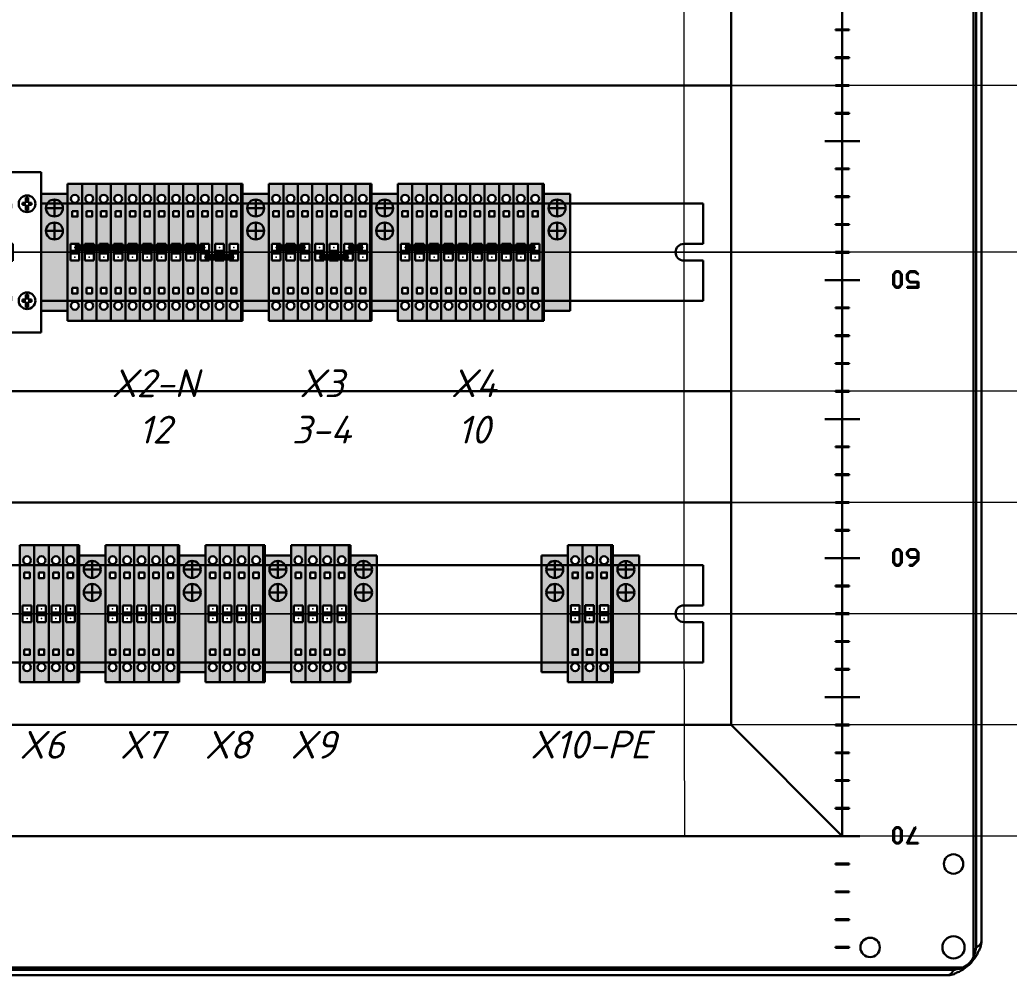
# Model space of a CAD drawing. Header units: millimetres. Extents: x 0 to 53000, y -591 to 24400.
# Drawn here: x 11597.6 to 11953.5, y 2421.8 to 2765.5 of the extents above; entities that cross this region are included whole.
import ezdxf
from ezdxf.enums import TextEntityAlignment as Align

# ---------------------------------------------------------------- set-up
doc = ezdxf.new("R2010")
doc.units = ezdxf.units.MM
for name, color, linetype, lineweight in [('КК перф 40х60', 6, 'Continuous', 30), ('Основная', 7, 'Continuous', 30), ('Перемычка', 6, 'Continuous', 140)]:
    doc.layers.add(name, color=color, linetype=linetype, lineweight=lineweight)
doc.layers.add('Привязки', color=2, linetype='Continuous', lineweight=0, plot=False, transparency=0.8)
doc.layers.add('размеры', color=3, linetype='Continuous')
doc.styles.add('текст', font='isocpeui.ttf')

# ---------------------------------------------------------------- blocks, each defined once
blk = doc.blocks.new('КПИ 2-2.5')
at = {"layer": 'Основная'}
for p, q in [((0, -24.65), (0, 24.65)), ((0, 24.65), (5.2, 24.65)), ((5.2, 24.65), (5.2, -24.65)), ((2.6, 3), (1.025, 3)), ((1.025, 3), (1.025, 0)), ((1.025, 0.5), (4.175, 0.5)), ((1.025, 0.5), (4.175, 0.5)), ((1.025, 0), (1.025, -3)), ((4.175, 3), (2.6, 3)), ((4.175, 3), (4.175, 0)), ((4.175, 0), (4.175, -3)), ((4.175, -0.5), (1.025, -0.5)), ((1.025, -0.5), (4.175, -0.5)), ((2.6, -3), (1.025, -3)), ((4.175, -3), (2.6, -3)), ((5.2, -24.65), (0, -24.65))]:
    blk.add_line(p, q, dxfattribs=at)
for points in [[(1.6, 14.825), (3.6, 14.825), (3.6, 12.825), (1.6, 12.825)], [(1.6, -12.825), (3.6, -12.825), (3.6, -14.825), (1.6, -14.825)]]:
    blk.add_lwpolyline(points, close=True, dxfattribs=at)
for centre in [(2.6, 19.2375), (2.6, -19.2375)]:
    blk.add_circle(centre, 1.4187, dxfattribs=at)
blk = doc.blocks.new('КПИ 2-2.5 ЖЗ')
at = {"layer": 'Основная', "true_color": 0x939598}
h = blk.add_hatch(color=252, dxfattribs=at)
h.set_gradient(color1=(19, 103, 52), color2=(200, 201, 45), rotation=45, name='CYLINDER')
h.paths.add_polyline_path([(5.2, 24.65), (0, 24.65), (0, 0), (1.03, 0), (1.03, 3), (2.6, 3), (4.17, 3), (4.17, -3), (5.2, -3)])
h.paths.add_polyline_path([(1.6, 12.82), (1.6, 14.82), (3.6, 14.82), (3.6, 12.82)], flags=16)
edge = h.paths.add_edge_path(flags=16)
edge.add_arc((2.6, 19.24), 1.42, 0, 360)
at = {"layer": 'Основная'}
h = blk.add_hatch(color=256, dxfattribs=at)
h.set_gradient(color1=(200, 201, 45), color2=(19, 103, 52), rotation=45, name='CYLINDER')
h.paths.add_polyline_path([(5.2, 0), (4.17, 0), (4.17, -3), (2.6, -3), (1.03, -3), (1.03, 3), (0, 3), (0, -24.65), (5.2, -24.65)])
h.paths.add_polyline_path([(3.6, -12.82), (3.6, -14.82), (1.6, -14.82), (1.6, -12.82)], flags=16)
edge = h.paths.add_edge_path(flags=16)
edge.add_arc((2.6, -19.24), 1.42, 0, 360)
at = {"layer": 'Привязки'}
for centre in [(2.6, 1.75), (2.6, -1.75)]:
    blk.add_circle(centre, 0.00000908, dxfattribs=at)
for p in [(2.6, 1.75), (2.6, 1.75), (2.6, 1.75), (2.6, 1.75), (2.6, 1.75), (2.6, 1.75), (2.6, -1.75), (2.6, -1.75), (2.6, -1.75), (2.6, -1.75), (2.6, -1.75), (2.6, -1.75)]:
    blk.add_point(p, dxfattribs=at)
at = {"layer": 'Основная'}
blk.add_blockref('КПИ 2-2.5', (0, 0), dxfattribs=at)
blk = doc.blocks.new('Заглушка КПИ зеленая 1.5-2.5')
at = {"layer": 'Основная'}
h = blk.add_hatch(color=3, dxfattribs=at)
h.dxf.hatch_style = 1
h.paths.add_polyline_path([(2212.92, 559.35), (2213.42, 559.35), (2213.42, 608.65), (2212.92, 608.65)])
for p, q in [((2212.92, 608.65), (2212.92, 559.35)), ((2213.42, 608.65), (2212.92, 608.65)), ((2213.42, 559.35), (2213.42, 608.65)), ((2212.92, 559.35), (2213.42, 559.35))]:
    blk.add_line(p, q, dxfattribs=at)
blk = doc.blocks.new('КМ')
at = {"layer": 'Основная'}
for p, q in [((0, 28.8), (0, 28.8)), ((0, 28.8), (0, 25.8)), ((0, 28.8), (1.4, 28.8)), ((0, 28.8), (0, -28.8)), ((1.4, 28.8), (1.4, 28.8)), ((43.6, 28.8), (1.4, 28.8)), ((43.6, 28.8), (43.6, 28.8)), ((45, 28.8), (43.6, 28.8)), ((45, 28.8), (45, 28.8)), ((45, 28.8), (45, 25.8)), ((0, 23.41), (0, 25.8)), ((0, 25.8), (0, 25.8)), ((45, 25.8), (45, 25.8)), ((45, 23.41), (45, 25.8)), ((0, -23.41), (0, 23.41)), ((0, 23.41), (0, 23.41)), ((0, 22.01), (0, 22.01)), ((45, 23.41), (45, 23.41)), ((45, -23.41), (45, 23.41)), ((45, 22.01), (45, 22.01)), ((4.89, 18.91), (5.69, 18.91)), ((4.89, 17.03), (4.89, 18.91)), ((4.89, 18.91), (4.89, 18.91)), ((5.69, 18.91), (5.69, 17.03)), ((5.69, 18.91), (5.69, 18.91)), ((13.53, 18.91), (14.33, 18.91)), ((13.53, 17.03), (13.53, 18.91)), ((13.53, 18.91), (13.53, 18.91)), ((14.33, 18.91), (14.33, 17.03)), ((14.33, 18.91), (14.33, 18.91)), ((22.18, 18.91), (22.98, 18.91)), ((22.18, 17.03), (22.18, 18.91)), ((22.18, 18.91), (22.18, 18.91)), ((22.98, 18.91), (22.98, 17.03)), ((22.98, 18.91), (22.98, 18.91)), ((30.82, 18.91), (31.62, 18.91)), ((30.82, 17.03), (30.82, 18.91)), ((30.82, 18.91), (30.82, 18.91)), ((31.62, 18.91), (31.62, 17.03)), ((31.62, 18.91), (31.62, 18.91)), ((38.29, 17.03), (38.29, 17.83)), ((38.29, 17.83), (39.5, 17.83)), ((38.29, 17.83), (38.29, 17.83)), ((39.5, 19.71), (40.3, 19.71)), ((39.5, 17.83), (39.5, 19.71)), ((39.5, 19.71), (39.5, 19.71)), ((39.5, 17.83), (39.5, 17.83)), ((40.3, 19.71), (40.3, 17.83)), ((40.3, 19.71), (40.3, 19.71)), ((40.3, 17.83), (41.5, 17.83)), ((40.3, 17.83), (40.3, 17.83)), ((41.5, 17.83), (41.5, 17.03)), ((41.5, 17.83), (41.5, 17.83)), ((0, 16.49), (0, 16.49)), ((3.68, 16.23), (3.68, 17.03)), ((3.68, 17.03), (4.89, 17.03)), ((3.68, 17.03), (3.68, 17.03)), ((4.89, 16.23), (3.68, 16.23)), ((3.68, 16.23), (3.68, 16.23)), ((4.89, 17.03), (4.89, 17.03)), ((4.89, 14.35), (4.89, 16.23)), ((4.89, 16.23), (4.89, 16.23)), ((5.69, 14.35), (4.89, 14.35)), ((4.89, 14.35), (4.89, 14.35)), ((5.69, 17.03), (6.89, 17.03)), ((5.69, 17.03), (5.69, 17.03)), ((6.89, 16.23), (5.69, 16.23)), ((5.69, 16.23), (5.69, 14.35)), ((5.69, 16.23), (5.69, 16.23)), ((5.69, 14.35), (5.69, 14.35)), ((6.89, 17.03), (6.89, 16.23)), ((6.89, 17.03), (6.89, 17.03)), ((6.89, 16.23), (6.89, 16.23)), ((12.33, 16.23), (12.33, 17.03)), ((12.33, 17.03), (13.53, 17.03)), ((12.33, 17.03), (12.33, 17.03)), ((13.53, 16.23), (12.33, 16.23)), ((12.33, 16.23), (12.33, 16.23)), ((13.53, 17.03), (13.53, 17.03)), ((13.53, 14.35), (13.53, 16.23)), ((13.53, 16.23), (13.53, 16.23)), ((14.33, 14.35), (13.53, 14.35)), ((13.53, 14.35), (13.53, 14.35)), ((14.33, 17.03), (15.54, 17.03)), ((14.33, 17.03), (14.33, 17.03)), ((15.54, 16.23), (14.33, 16.23)), ((14.33, 16.23), (14.33, 14.35)), ((14.33, 16.23), (14.33, 16.23)), ((14.33, 14.35), (14.33, 14.35)), ((15.54, 17.03), (15.54, 16.23)), ((15.54, 17.03), (15.54, 17.03)), ((15.54, 16.23), (15.54, 16.23)), ((20.98, 16.23), (20.98, 17.03)), ((20.98, 17.03), (22.18, 17.03)), ((20.98, 17.03), (20.98, 17.03)), ((22.18, 16.23), (20.98, 16.23)), ((20.98, 16.23), (20.98, 16.23)), ((22.18, 17.03), (22.18, 17.03)), ((22.18, 14.35), (22.18, 16.23)), ((22.18, 16.23), (22.18, 16.23)), ((22.98, 14.35), (22.18, 14.35)), ((22.18, 14.35), (22.18, 14.35)), ((22.98, 17.03), (24.18, 17.03)), ((22.98, 17.03), (22.98, 17.03)), ((24.18, 16.23), (22.98, 16.23)), ((22.98, 16.23), (22.98, 14.35)), ((22.98, 16.23), (22.98, 16.23)), ((22.98, 14.35), (22.98, 14.35)), ((24.18, 17.03), (24.18, 16.23)), ((24.18, 17.03), (24.18, 17.03)), ((24.18, 16.23), (24.18, 16.23)), ((29.62, 16.23), (29.62, 17.03)), ((29.62, 17.03), (30.82, 17.03)), ((29.62, 17.03), (29.62, 17.03)), ((30.82, 16.23), (29.62, 16.23)), ((29.62, 16.23), (29.62, 16.23)), ((30.82, 17.03), (30.82, 17.03)), ((30.82, 14.35), (30.82, 16.23)), ((30.82, 16.23), (30.82, 16.23)), ((31.62, 14.35), (30.82, 14.35)), ((30.82, 14.35), (30.82, 14.35)), ((31.62, 17.03), (32.83, 17.03)), ((31.62, 17.03), (31.62, 17.03)), ((32.83, 16.23), (31.62, 16.23)), ((31.62, 16.23), (31.62, 14.35)), ((31.62, 16.23), (31.62, 16.23)), ((31.62, 14.35), (31.62, 14.35)), ((32.83, 17.03), (32.83, 16.23)), ((32.83, 17.03), (32.83, 17.03)), ((32.83, 16.23), (32.83, 16.23)), ((39.5, 17.03), (38.29, 17.03)), ((38.29, 17.03), (38.29, 17.03)), ((39.5, 15.15), (39.5, 17.03)), ((39.5, 17.03), (39.5, 17.03)), ((40.3, 15.15), (39.5, 15.15)), ((39.5, 15.15), (39.5, 15.15)), ((41.5, 17.03), (40.3, 17.03)), ((40.3, 17.03), (40.3, 15.15)), ((40.3, 17.03), (40.3, 17.03)), ((40.3, 15.15), (40.3, 15.15)), ((41.5, 17.03), (41.5, 17.03)), ((45, 16.49), (45, 16.49)), ((24.75, -3.04), (24.75, 3.04)), ((34.84, 3.04), (24.75, 3.04)), ((26.33, -3.04), (26.33, 3.04)), ((32.19, 2.5), (30.18, 2.51)), ((30.18, 2.51), (30.18, 2.51)), ((30.18, 2.51), (30.18, -2.5)), ((31.68, -1.21), (31.68, 1.19)), ((31.68, 1.19), (32.19, 1.19)), ((31.68, 1.19), (31.68, 1.19)), ((32.19, 2.5), (32.19, 2.5)), ((32.19, 1.19), (32.19, 2.5)), ((32.19, 1.19), (32.19, 1.19)), ((33.23, 3.04), (33.23, -3.04)), ((34.84, 3.04), (34.84, -3.04)), ((24.75, -3.04), (34.84, -3.04)), ((24.75, -3.04), (24.75, -3.04)), ((26.33, -3.04), (26.33, -3.04)), ((32.19, -2.52), (30.18, -2.5)), ((30.18, -2.5), (30.18, -2.5)), ((32.19, -1.21), (31.68, -1.21)), ((31.68, -1.21), (31.68, -1.21)), ((32.19, -2.52), (32.19, -1.21)), ((32.19, -1.21), (32.19, -1.21)), ((32.19, -2.52), (32.19, -2.52)), ((33.23, -3.04), (33.23, -3.04)), ((34.84, -3.04), (34.84, -3.04)), ((0, -16.49), (0, -16.49)), ((0, -17.5), (0, -17.5)), ((3.68, -17.04), (3.68, -16.24)), ((3.68, -16.24), (4.89, -16.24)), ((3.68, -16.24), (3.68, -16.24)), ((4.89, -17.04), (3.68, -17.04)), ((3.68, -17.04), (3.68, -17.04)), ((4.89, -14.36), (5.69, -14.36)), ((4.89, -16.24), (4.89, -14.36)), ((4.89, -14.36), (4.89, -14.36)), ((4.89, -16.24), (4.89, -16.24)), ((4.89, -18.92), (4.89, -17.04)), ((4.89, -17.04), (4.89, -17.04)), ((5.69, -14.36), (5.69, -16.24)), ((5.69, -14.36), (5.69, -14.36)), ((5.69, -16.24), (6.89, -16.24)), ((5.69, -16.24), (5.69, -16.24)), ((6.89, -17.04), (5.69, -17.04)), ((5.69, -17.04), (5.69, -18.92)), ((5.69, -17.04), (5.69, -17.04)), ((6.89, -16.24), (6.89, -17.04)), ((6.89, -16.24), (6.89, -16.24)), ((6.89, -17.04), (6.89, -17.04)), ((12.33, -17.04), (12.33, -16.24)), ((12.33, -16.24), (13.53, -16.24)), ((12.33, -16.24), (12.33, -16.24)), ((13.53, -17.04), (12.33, -17.04)), ((12.33, -17.04), (12.33, -17.04)), ((13.53, -14.36), (14.33, -14.36)), ((13.53, -16.24), (13.53, -14.36)), ((13.53, -14.36), (13.53, -14.36)), ((13.53, -16.24), (13.53, -16.24)), ((13.53, -18.92), (13.53, -17.04)), ((13.53, -17.04), (13.53, -17.04)), ((14.33, -14.36), (14.33, -16.24)), ((14.33, -14.36), (14.33, -14.36)), ((14.33, -16.24), (15.54, -16.24)), ((14.33, -16.24), (14.33, -16.24)), ((15.54, -17.04), (14.33, -17.04)), ((14.33, -17.04), (14.33, -18.92)), ((14.33, -17.04), (14.33, -17.04)), ((15.54, -16.24), (15.54, -17.04)), ((15.54, -16.24), (15.54, -16.24)), ((15.54, -17.04), (15.54, -17.04)), ((20.98, -17.04), (20.98, -16.24)), ((20.98, -16.24), (22.18, -16.24)), ((20.98, -16.24), (20.98, -16.24)), ((22.18, -17.04), (20.98, -17.04)), ((20.98, -17.04), (20.98, -17.04)), ((22.18, -14.36), (22.98, -14.36)), ((22.18, -16.24), (22.18, -14.36)), ((22.18, -14.36), (22.18, -14.36)), ((22.18, -16.24), (22.18, -16.24)), ((22.18, -18.92), (22.18, -17.04)), ((22.18, -17.04), (22.18, -17.04)), ((22.98, -14.36), (22.98, -16.24)), ((22.98, -14.36), (22.98, -14.36)), ((22.98, -16.24), (24.18, -16.24)), ((22.98, -16.24), (22.98, -16.24)), ((24.18, -17.04), (22.98, -17.04)), ((22.98, -17.04), (22.98, -18.92)), ((22.98, -17.04), (22.98, -17.04)), ((24.18, -16.24), (24.18, -17.04)), ((24.18, -16.24), (24.18, -16.24)), ((24.18, -17.04), (24.18, -17.04)), ((29.62, -17.04), (29.62, -16.24)), ((29.62, -16.24), (30.82, -16.24)), ((29.62, -16.24), (29.62, -16.24)), ((30.82, -17.04), (29.62, -17.04)), ((29.62, -17.04), (29.62, -17.04)), ((30.82, -14.36), (31.62, -14.36)), ((30.82, -16.24), (30.82, -14.36)), ((30.82, -14.36), (30.82, -14.36)), ((30.82, -16.24), (30.82, -16.24)), ((30.82, -18.92), (30.82, -17.04)), ((30.82, -17.04), (30.82, -17.04)), ((31.62, -14.36), (31.62, -16.24)), ((31.62, -14.36), (31.62, -14.36)), ((31.62, -16.24), (32.83, -16.24)), ((31.62, -16.24), (31.62, -16.24)), ((32.83, -17.04), (31.62, -17.04)), ((31.62, -17.04), (31.62, -18.92)), ((31.62, -17.04), (31.62, -17.04)), ((32.83, -16.24), (32.83, -17.04)), ((32.83, -16.24), (32.83, -16.24)), ((32.83, -17.04), (32.83, -17.04)), ((38.29, -17.83), (38.29, -17.03)), ((38.29, -17.03), (39.5, -17.03)), ((38.29, -17.03), (38.29, -17.03)), ((38.29, -17.83), (38.29, -17.03)), ((38.29, -17.03), (39.5, -17.03)), ((38.29, -17.03), (38.29, -17.03)), ((39.5, -15.15), (40.3, -15.15)), ((39.5, -17.03), (39.5, -15.15)), ((39.5, -15.15), (39.5, -15.15)), ((39.5, -15.15), (40.3, -15.15)), ((39.5, -17.03), (39.5, -15.15)), ((39.5, -15.15), (39.5, -15.15)), ((39.5, -17.03), (39.5, -17.03)), ((39.5, -17.03), (39.5, -17.03)), ((40.3, -15.15), (40.3, -17.03)), ((40.3, -15.15), (40.3, -15.15)), ((40.3, -15.15), (40.3, -17.03)), ((40.3, -15.15), (40.3, -15.15)), ((40.3, -17.03), (41.5, -17.03)), ((40.3, -17.03), (40.3, -17.03)), ((40.3, -17.03), (41.5, -17.03)), ((40.3, -17.03), (40.3, -17.03)), ((41.5, -17.03), (41.5, -17.83)), ((41.5, -17.03), (41.5, -17.03)), ((41.5, -17.03), (41.5, -17.83)), ((41.5, -17.03), (41.5, -17.03)), ((45, -16.49), (45, -16.49)), ((45, -17.5), (45, -17.5)), ((5.69, -18.92), (4.89, -18.92)), ((4.89, -18.92), (4.89, -18.92)), ((5.69, -18.92), (5.69, -18.92)), ((14.33, -18.92), (13.53, -18.92)), ((13.53, -18.92), (13.53, -18.92)), ((14.33, -18.92), (14.33, -18.92)), ((22.98, -18.92), (22.18, -18.92)), ((22.18, -18.92), (22.18, -18.92)), ((22.98, -18.92), (22.98, -18.92)), ((31.62, -18.92), (30.82, -18.92)), ((30.82, -18.92), (30.82, -18.92)), ((31.62, -18.92), (31.62, -18.92)), ((39.5, -17.83), (38.29, -17.83)), ((38.29, -17.83), (38.29, -17.83)), ((39.5, -17.83), (38.29, -17.83)), ((38.29, -17.83), (38.29, -17.83)), ((39.5, -19.71), (39.5, -17.83)), ((39.5, -17.83), (39.5, -17.83)), ((39.5, -19.71), (39.5, -17.83)), ((39.5, -17.83), (39.5, -17.83)), ((40.3, -19.71), (39.5, -19.71)), ((39.5, -19.71), (39.5, -19.71)), ((40.3, -19.71), (39.5, -19.71)), ((39.5, -19.71), (39.5, -19.71)), ((41.5, -17.83), (40.3, -17.83)), ((40.3, -17.83), (40.3, -19.71)), ((40.3, -17.83), (40.3, -17.83)), ((41.5, -17.83), (40.3, -17.83)), ((40.3, -17.83), (40.3, -19.71)), ((40.3, -17.83), (40.3, -17.83)), ((40.3, -19.71), (40.3, -19.71)), ((40.3, -19.71), (40.3, -19.71)), ((41.5, -17.83), (41.5, -17.83)), ((41.5, -17.83), (41.5, -17.83)), ((0, -22.01), (0, -22.01)), ((0, -25.8), (0, -23.41)), ((0, -23.41), (0, -23.41)), ((45, -22.01), (45, -22.01)), ((45, -23.41), (45, -23.41)), ((45, -25.8), (45, -23.41)), ((0, -25.8), (0, -28.8)), ((0, -25.8), (0, -25.8)), ((45, -25.8), (45, -25.8)), ((45, -25.8), (45, -28.8)), ((0, -28.8), (0, -28.8)), ((0, -28.8), (1.4, -28.8)), ((43.6, -28.8), (1.4, -28.8)), ((1.4, -28.8), (1.4, -28.8)), ((43.6, -28.8), (43.6, -28.8)), ((45, -28.8), (43.6, -28.8)), ((45, -28.8), (45, -28.8))]:
    blk.add_line(p, q, dxfattribs=at)
for centre, start, end in [((5.29, 16.63), 0, 180), ((13.93, 16.63), 0, 180), ((22.58, 16.63), 0, 180), ((31.22, 16.63), 0, 180), ((39.9, 17.43), 90, 180), ((39.9, 17.43), 0, 90), ((5.29, 16.63), 180, 270), ((5.29, 16.63), 270, 0), ((13.93, 16.63), 180, 270), ((13.93, 16.63), 270, 0), ((22.58, 16.63), 180, 270), ((22.58, 16.63), 270, 0), ((31.22, 16.63), 180, 270), ((31.22, 16.63), 270, 0), ((39.9, 17.43), 180, 0), ((5.29, -16.64), 0, 180), ((13.93, -16.64), 90, 180), ((13.93, -16.64), 0, 90), ((22.58, -16.64), 90, 180), ((22.58, -16.64), 0, 90), ((31.22, -16.64), 0, 180), ((5.29, -16.64), 180, 270), ((5.29, -16.64), 270, 0), ((13.93, -16.64), 180, 0), ((22.58, -16.64), 180, 0), ((31.22, -16.64), 180, 270), ((31.22, -16.64), 270, 0), ((39.9, -17.43), 90, 180), ((39.9, -17.43), 0, 180), ((39.9, -17.43), 180, 270), ((39.9, -17.43), 0, 90), ((39.9, -17.43), 270, 0)]:
    blk.add_arc(centre, 3, start, end, dxfattribs=at)
at = {"layer": 'Основная', "style": 'текст'}
blk.add_attdef('№', text='', height=20, dxfattribs=at).set_placement((20.14, -46.8), align=Align.MIDDLE_CENTER)
blk = doc.blocks.new('Стопор на DIN')
at = {"layer": 'Основная', "true_color": 0x939598}
h = blk.add_hatch(color=252, dxfattribs=at)
h.dxf.hatch_style = 1
h.paths.add_polyline_path([(0, 21), (-9.5, 21), (-9.5, -21), (0, -21)])
at = {"layer": 'Основная'}
for p, q in [((-9.5, -21), (-9.5, 21)), ((-9.5, 21), (0, 21)), ((-4.75, 18.97), (-4.75, 12.87)), ((0, 21), (0, -21)), ((-4.75, 15.92), (-7.8, 15.92)), ((-7.8, 15.92), (-1.7, 15.92)), ((-4.75, 10.71), (-4.75, 4.6)), ((-7.8, 7.66), (-1.7, 7.66)), ((-9.5, -21), (0, -21))]:
    blk.add_line(p, q, dxfattribs=at)
for centre in [(-4.75, 15.92), (-4.75, 7.66)]:
    blk.add_circle(centre, 3.05, dxfattribs=at)
blk = doc.blocks.new('КПИ 2-2.5 серая')
at = {"layer": 'Основная', "true_color": 0x939598}
h = blk.add_hatch(color=252, dxfattribs=at)
h.dxf.hatch_style = 1
h.paths.add_polyline_path([(5.2, 24.65), (0, 24.65), (0, -24.65), (5.2, -24.65)])
h.paths.add_polyline_path([(4.17, 3), (4.17, 0), (4.17, -3), (2.6, -3), (1.03, -3), (1.03, 0), (1.03, 3), (2.6, 3)], flags=16)
h.paths.add_polyline_path([(1.6, 12.82), (1.6, 14.82), (3.6, 14.82), (3.6, 12.82)], flags=16)
h.paths.add_polyline_path([(1.18, 19.24, -1), (4.02, 19.24, -1)], flags=16)
h.paths.add_polyline_path([(3.6, -12.82), (3.6, -14.82), (1.6, -14.82), (1.6, -12.82)], flags=16)
h.paths.add_polyline_path([(4.02, -19.24, -1), (1.18, -19.24, -1)], flags=16)
at = {"layer": 'Привязки'}
blk.add_line((0, 0), (5.2, 0), dxfattribs=at)
for centre in [(2.6, 1.75), (2.6, -1.75)]:
    blk.add_circle(centre, 0.00000908, dxfattribs=at)
for p in [(2.6, 1.75), (2.6, 1.75), (2.6, 1.75), (2.6, 1.75), (2.6, 1.75), (2.6, 1.75), (2.6, -1.75), (2.6, -1.75), (2.6, -1.75), (2.6, -1.75), (2.6, -1.75), (2.6, -1.75)]:
    blk.add_point(p, dxfattribs=at)
at = {"layer": 'Основная'}
blk.add_blockref('КПИ 2-2.5', (0, 0), dxfattribs=at)
blk = doc.blocks.new('Заглушка КПИ серая 1.5-2.5')
at = {"layer": 'Основная', "true_color": 0x939598}
h = blk.add_hatch(color=252, dxfattribs=at)
h.dxf.hatch_style = 1
h.paths.add_polyline_path([(0, -24.65), (0.5, -24.65), (0.5, 24.65), (0, 24.65)])
at = {"layer": 'Основная'}
for p, q in [((0, 24.65), (0, -24.65)), ((0.5, 24.65), (0, 24.65)), ((0.5, -24.65), (0.5, 24.65)), ((0, -24.65), (0.5, -24.65))]:
    blk.add_line(p, q, dxfattribs=at)
blk = doc.blocks.new('КПИ 2-2.5 синяя')
at = {"layer": 'Основная', "true_color": 0x22346e}
h = blk.add_hatch(color=159, dxfattribs=at)
h.dxf.hatch_style = 1
h.paths.add_polyline_path([(5.2, 24.65), (0, 24.65), (0, -24.65), (5.2, -24.65)])
h.paths.add_polyline_path([(4.17, 3), (4.17, 0), (4.17, -3), (2.6, -3), (1.03, -3), (1.03, 0), (1.03, 3), (2.6, 3)], flags=16)
h.paths.add_polyline_path([(1.6, 12.82), (1.6, 14.82), (3.6, 14.82), (3.6, 12.82)], flags=16)
h.paths.add_polyline_path([(1.18, 19.24, -1), (4.02, 19.24, -1)], flags=16)
h.paths.add_polyline_path([(3.6, -12.82), (3.6, -14.82), (1.6, -14.82), (1.6, -12.82)], flags=16)
h.paths.add_polyline_path([(4.02, -19.24, -1), (1.18, -19.24, -1)], flags=16)
at = {"layer": 'Привязки'}
for centre in [(2.6, 1.75), (2.6, -1.75)]:
    blk.add_circle(centre, 0.00000908, dxfattribs=at)
for p in [(2.6, 1.75), (2.6, 1.75), (2.6, 1.75), (2.6, 1.75), (2.6, 1.75), (2.6, 1.75), (2.6, -1.75), (2.6, -1.75), (2.6, -1.75), (2.6, -1.75), (2.6, -1.75), (2.6, -1.75)]:
    blk.add_point(p, dxfattribs=at)
at = {"layer": 'Основная'}
blk.add_blockref('КПИ 2-2.5', (0, 0), dxfattribs=at)
blk = doc.blocks.new('Заглушка КПИ синяя 1.5-2.5')
at = {"layer": 'Основная'}
h = blk.add_hatch(color=5, dxfattribs=at)
h.dxf.hatch_style = 1
h.paths.add_polyline_path([(0, -24.65), (0.5, -24.65), (0.5, 24.65), (0, 24.65)])
for p, q in [((0, 24.65), (0, -24.65)), ((0.5, 24.65), (0, 24.65)), ((0.5, -24.65), (0.5, 24.65)), ((0, -24.65), (0.5, -24.65))]:
    blk.add_line(p, q, dxfattribs=at)

msp = doc.modelspace()

# ---------------------------------------------------------------- linework, layer by layer
at = {"layer": 'КК перф 40х60'}
for p, q in [((11893.4789, 3121.84891), (11893.4789, 2471.8489)), ((11853.4789, 2511.84891), (11853.4789, 3081.84891)), ((11483.44591, 2741.8489), (11853.44592, 2741.84893)), ((11483.4789, 2631.84891), (11853.4789, 2631.84891)), ((11483.4789, 2591.84891), (11853.4789, 2591.84891)), ((11483.4789, 2511.8489), (11853.4789, 2511.84891)), ((11853.4789, 2511.84891), (11893.4789, 2471.8489)), ((11893.4789, 2471.8489), (11443.4789, 2471.8489))]:
    msp.add_line(p, q, dxfattribs=at)
at = {"layer": 'Основная', "linetype": 'Continuous'}
for p, q in [((11940.67889, 3166.17028), (11940.67889, 2427.52753)), ((11940.67889, 3166.17028), (11940.67889, 2427.52753)), ((11941.57889, 2431.71183), (11941.57889, 3161.98598)), ((11941.57889, 2431.71183), (11941.57889, 3161.98598)), ((11943.4789, 2433.63525), (11943.4789, 3160.06256)), ((11943.4789, 2433.63525), (11943.4789, 3160.06256)), ((11943.4789, 2433.94892), (11943.4789, 3159.74889)), ((11943.4789, 2433.94892), (11943.4789, 3159.74889)), ((11890.97889, 2761.9989), (11890.97889, 2761.69891)), ((11895.9789, 2761.9989), (11890.97889, 2761.9989)), ((11895.9789, 2761.69891), (11895.9789, 2761.9989)), ((11890.97889, 2761.69891), (11895.9789, 2761.69891)), ((11895.9789, 2751.99891), (11890.97889, 2751.99891)), ((11890.97889, 2751.99891), (11890.97889, 2751.6989)), ((11890.97889, 2751.6989), (11895.9789, 2751.6989)), ((11895.9789, 2751.6989), (11895.9789, 2751.99891)), ((11890.97889, 2741.9989), (11890.97889, 2741.69891)), ((11895.9789, 2741.9989), (11890.97889, 2741.9989)), ((11890.97889, 2741.69891), (11895.9789, 2741.69891)), ((11895.9789, 2741.69891), (11895.9789, 2741.9989)), ((11890.97889, 2731.9989), (11890.97889, 2731.6989)), ((11895.9789, 2731.9989), (11890.97889, 2731.9989)), ((11890.97889, 2731.6989), (11895.9789, 2731.6989)), ((11895.9789, 2731.6989), (11895.9789, 2731.9989)), ((11890.97889, 2711.99891), (11890.97889, 2711.6989)), ((11895.9789, 2711.99891), (11890.97889, 2711.99891)), ((11895.9789, 2711.6989), (11895.9789, 2711.99891)), ((11890.97889, 2711.6989), (11895.9789, 2711.6989)), ((11890.97889, 2701.9989), (11890.97889, 2701.6989)), ((11895.9789, 2701.9989), (11890.97889, 2701.9989)), ((11890.97889, 2701.6989), (11895.9789, 2701.6989)), ((11895.9789, 2701.6989), (11895.9789, 2701.9989)), ((11890.97889, 2691.9989), (11890.97889, 2691.69891)), ((11895.9789, 2691.9989), (11890.97889, 2691.9989)), ((11890.97889, 2691.69891), (11895.9789, 2691.69891)), ((11895.9789, 2691.69891), (11895.9789, 2691.9989)), ((11890.97889, 2681.99891), (11890.97889, 2681.69891)), ((11895.9789, 2681.99891), (11890.97889, 2681.99891)), ((11890.97889, 2681.69891), (11895.9789, 2681.69891)), ((11895.9789, 2681.69891), (11895.9789, 2681.99891)), ((11912.77333, 2675.01694), (11911.71341, 2673.97456)), ((11911.71341, 2673.97456), (11911.71341, 2670.15133)), ((11912.06672, 2673.93361), (11912.93361, 2674.80168)), ((11912.06672, 2670.23557), (11912.06672, 2673.93361)), ((11913.88707, 2675.01694), (11912.77333, 2675.01694)), ((11912.93361, 2674.80168), (11913.72564, 2674.80168)), ((11913.72564, 2674.80168), (11914.57029, 2673.95702)), ((11914.92244, 2673.99796), (11913.88707, 2675.01694)), ((11914.57029, 2673.95702), (11914.57029, 2670.21218)), ((11914.92244, 2670.12678), (11914.92244, 2673.99796)), ((11917.73604, 2675.01694), (11916.67611, 2673.97222)), ((11916.67611, 2673.97222), (11916.67611, 2672.022)), ((11917.02825, 2673.88916), (11917.89866, 2674.74436)), ((11917.02825, 2672.11443), (11917.02825, 2673.88916)), ((11919.80209, 2675.01694), (11917.73604, 2675.01694)), ((11917.89866, 2674.74436), (11919.64062, 2674.74436)), ((11919.64062, 2674.74436), (11920.62684, 2673.82247)), ((11920.82222, 2673.98977), (11919.80209, 2675.01694)), ((11920.62684, 2673.82247), (11920.82222, 2673.98977)), ((11911.71341, 2670.15133), (11912.77451, 2669.10194)), ((11912.93479, 2669.36282), (11912.06672, 2670.23557)), ((11913.72446, 2669.36282), (11912.93479, 2669.36282)), ((11914.57029, 2670.21218), (11913.72446, 2669.36282)), ((11913.88474, 2669.10194), (11914.92244, 2670.12678)), ((11916.67611, 2672.022), (11917.73487, 2670.97377)), ((11916.74163, 2669.37336), (11916.74163, 2669.10194)), ((11920.48531, 2669.37336), (11916.74163, 2669.37336)), ((11917.89866, 2671.25806), (11917.02825, 2672.11443)), ((11917.73487, 2670.97377), (11920.48531, 2670.97377)), ((11920.83742, 2671.25806), (11917.89866, 2671.25806)), ((11920.48531, 2670.97377), (11920.48531, 2669.37336)), ((11920.83742, 2669.10194), (11920.83742, 2671.25806)), ((11912.77451, 2669.10194), (11913.88474, 2669.10194)), ((11916.74163, 2669.10194), (11920.83742, 2669.10194)), ((11890.97889, 2661.99891), (11890.97889, 2661.6989)), ((11895.9789, 2661.99891), (11890.97889, 2661.99891)), ((11890.97889, 2661.6989), (11895.9789, 2661.6989)), ((11895.9789, 2661.6989), (11895.9789, 2661.99891)), ((11895.9789, 2651.9989), (11890.97889, 2651.9989)), ((11890.97889, 2651.9989), (11890.97889, 2651.6989)), ((11890.97889, 2651.6989), (11895.9789, 2651.6989)), ((11895.9789, 2651.6989), (11895.9789, 2651.9989)), ((11890.97889, 2641.9989), (11890.97889, 2641.69891)), ((11895.9789, 2641.9989), (11890.97889, 2641.9989)), ((11890.97889, 2641.69891), (11895.9789, 2641.69891)), ((11895.9789, 2641.69891), (11895.9789, 2641.9989)), ((11890.97889, 2631.99891), (11890.97889, 2631.6989)), ((11895.9789, 2631.99891), (11890.97889, 2631.99891)), ((11890.97889, 2631.6989), (11895.9789, 2631.6989)), ((11895.9789, 2631.6989), (11895.9789, 2631.99891)), ((11890.97889, 2611.9989), (11890.97889, 2611.69891)), ((11895.9789, 2611.9989), (11890.97889, 2611.9989)), ((11890.97889, 2611.69891), (11895.9789, 2611.69891)), ((11895.9789, 2611.69891), (11895.9789, 2611.9989)), ((11890.97889, 2601.99891), (11890.97889, 2601.6989)), ((11895.9789, 2601.99891), (11890.97889, 2601.99891)), ((11890.97889, 2601.6989), (11895.9789, 2601.6989)), ((11895.9789, 2601.6989), (11895.9789, 2601.99891)), ((11890.97889, 2591.9989), (11890.97889, 2591.69891)), ((11895.9789, 2591.9989), (11890.97889, 2591.9989)), ((11890.97889, 2591.69891), (11895.9789, 2591.69891)), ((11895.9789, 2591.69891), (11895.9789, 2591.9989)), ((11890.97889, 2581.99891), (11890.97889, 2581.69891)), ((11895.9789, 2581.99891), (11890.97889, 2581.99891)), ((11890.97889, 2581.69891), (11895.9789, 2581.69891)), ((11895.9789, 2581.69891), (11895.9789, 2581.99891)), ((11912.77333, 2575.04575), (11911.71341, 2574.00337)), ((11911.71341, 2574.00337), (11911.71341, 2570.18014)), ((11912.06672, 2573.96242), (11912.93361, 2574.83048)), ((11912.06672, 2570.26437), (11912.06672, 2573.96242)), ((11913.88707, 2575.04575), (11912.77333, 2575.04575)), ((11912.93361, 2574.83048), (11913.72564, 2574.83048)), ((11913.72564, 2574.83048), (11914.57029, 2573.98581)), ((11914.92244, 2574.02676), (11913.88707, 2575.04575)), ((11914.57029, 2573.98581), (11914.57029, 2570.24097)), ((11914.92244, 2570.15557), (11914.92244, 2574.02676)), ((11917.73604, 2575.04575), (11916.67611, 2574.00337)), ((11916.67611, 2574.00337), (11916.67611, 2572.99959)), ((11917.02825, 2573.96242), (11917.89982, 2574.83048)), ((11917.02825, 2573.12008), (11917.02825, 2573.96242)), ((11919.80209, 2575.04575), (11917.73604, 2575.04575)), ((11917.89982, 2574.83048), (11919.64062, 2574.83048)), ((11919.64062, 2574.83048), (11920.48531, 2573.98581)), ((11920.83742, 2574.02676), (11919.80209, 2575.04575)), ((11920.48531, 2573.98581), (11920.48531, 2572.25203)), ((11920.83742, 2571.09266), (11920.83742, 2574.02676)), ((11911.71341, 2570.18014), (11912.77451, 2569.13075)), ((11912.93479, 2569.39162), (11912.06672, 2570.26437)), ((11914.57029, 2570.24097), (11913.72446, 2569.39162)), ((11913.88474, 2569.13075), (11914.92244, 2570.15557)), ((11916.67611, 2572.99959), (11917.73721, 2571.95253)), ((11917.901, 2572.25203), (11917.02825, 2573.12008)), ((11917.73721, 2571.95253), (11920.48531, 2571.95253)), ((11920.48531, 2572.25203), (11917.901, 2572.25203)), ((11920.48531, 2571.18274), (11918.68599, 2569.40333)), ((11918.84627, 2569.13075), (11920.83742, 2571.09266)), ((11920.48531, 2571.95253), (11920.48531, 2571.18274)), ((11912.77451, 2569.13075), (11913.88474, 2569.13075)), ((11913.72446, 2569.39162), (11912.93479, 2569.39162)), ((11917.6951, 2569.40333), (11917.6951, 2569.13075)), ((11918.68599, 2569.40333), (11917.6951, 2569.40333)), ((11917.6951, 2569.13075), (11918.84627, 2569.13075)), ((11895.9789, 2561.9989), (11890.97889, 2561.9989)), ((11890.97889, 2561.9989), (11890.97889, 2561.69891)), ((11890.97889, 2561.69891), (11895.9789, 2561.69891)), ((11895.9789, 2561.69891), (11895.9789, 2561.9989)), ((11890.97889, 2551.99891), (11890.97889, 2551.6989)), ((11895.9789, 2551.99891), (11890.97889, 2551.99891)), ((11895.9789, 2551.6989), (11895.9789, 2551.99891)), ((11890.97889, 2551.6989), (11895.9789, 2551.6989)), ((11890.97889, 2541.9989), (11890.97889, 2541.69891)), ((11895.9789, 2541.9989), (11890.97889, 2541.9989)), ((11890.97889, 2541.69891), (11895.9789, 2541.69891)), ((11895.9789, 2541.69891), (11895.9789, 2541.9989)), ((11890.97889, 2531.99891), (11890.97889, 2531.69889)), ((11895.9789, 2531.99891), (11890.97889, 2531.99891)), ((11890.97889, 2531.69889), (11895.9789, 2531.69889)), ((11895.9789, 2531.69889), (11895.9789, 2531.99891)), ((11890.97889, 2511.9989), (11890.97889, 2511.69891)), ((11895.9789, 2511.9989), (11890.97889, 2511.9989)), ((11890.97889, 2511.69891), (11895.9789, 2511.69891)), ((11895.9789, 2511.69891), (11895.9789, 2511.9989)), ((11895.9789, 2501.99891), (11890.97889, 2501.99891)), ((11890.97889, 2501.99891), (11890.97889, 2501.69889)), ((11895.9789, 2501.69889), (11895.9789, 2501.99891)), ((11890.97889, 2501.69889), (11895.9789, 2501.69889)), ((11890.97889, 2491.99889), (11890.97889, 2491.6989)), ((11895.9789, 2491.99889), (11890.97889, 2491.99889)), ((11890.97889, 2491.6989), (11895.9789, 2491.6989)), ((11895.9789, 2491.6989), (11895.9789, 2491.99889)), ((11890.97889, 2481.9989), (11890.97889, 2481.69891)), ((11895.9789, 2481.9989), (11890.97889, 2481.9989)), ((11890.97889, 2481.69891), (11895.9789, 2481.69891)), ((11895.9789, 2481.69891), (11895.9789, 2481.9989)), ((11912.77333, 2475.07454), (11911.71341, 2474.03215)), ((11911.71341, 2474.03215), (11911.71341, 2470.20892)), ((11912.06672, 2473.99123), (11912.93361, 2474.85928)), ((11912.06672, 2470.29318), (11912.06672, 2473.99123)), ((11913.88707, 2475.07454), (11912.77333, 2475.07454)), ((11912.93361, 2474.85928), (11913.72564, 2474.85928)), ((11913.72564, 2474.85928), (11914.57029, 2474.01462)), ((11914.92244, 2474.05557), (11913.88707, 2475.07454)), ((11914.57029, 2474.01462), (11914.57029, 2470.26978)), ((11914.92244, 2470.18437), (11914.92244, 2474.05557)), ((11919.61139, 2475.07454), (11916.63634, 2469.15953)), ((11917.06686, 2469.43213), (11919.87695, 2474.96809)), ((11919.87695, 2474.96809), (11919.61139, 2475.07454)), ((11911.71341, 2470.20892), (11912.77451, 2469.15953)), ((11912.93479, 2469.42041), (11912.06672, 2470.29318)), ((11914.57029, 2470.26978), (11913.72446, 2469.42041)), ((11913.88474, 2469.15953), (11914.92244, 2470.18437)), ((11912.77451, 2469.15953), (11913.88474, 2469.15953)), ((11913.72446, 2469.42041), (11912.93479, 2469.42041)), ((11916.63634, 2469.15953), (11920.77543, 2469.15953)), ((11920.77543, 2469.43213), (11917.06686, 2469.43213)), ((11920.77543, 2469.15953), (11920.77543, 2469.43213)), ((11890.97889, 2461.99889), (11890.97889, 2461.6989)), ((11895.9789, 2461.99889), (11890.97889, 2461.99889)), ((11890.97889, 2461.6989), (11895.9789, 2461.6989)), ((11895.9789, 2461.6989), (11895.9789, 2461.99889)), ((11890.97889, 2451.9989), (11890.97889, 2451.69891)), ((11895.9789, 2451.9989), (11890.97889, 2451.9989)), ((11890.97889, 2451.69891), (11895.9789, 2451.69891)), ((11895.9789, 2451.69891), (11895.9789, 2451.9989)), ((11890.97889, 2441.99891), (11890.97889, 2441.69889)), ((11895.9789, 2441.99891), (11890.97889, 2441.99891)), ((11890.97889, 2441.69889), (11895.9789, 2441.69889)), ((11895.9789, 2441.69889), (11895.9789, 2441.99891)), ((11890.97889, 2431.99889), (11890.97889, 2431.6989)), ((11895.9789, 2431.99889), (11890.97889, 2431.99889)), ((11890.97889, 2431.6989), (11895.9789, 2431.6989)), ((11895.9789, 2431.6989), (11895.9789, 2431.99889)), ((11937.80025, 2424.64889), (11399.15755, 2424.64889)), ((11937.80025, 2424.64889), (11399.15755, 2424.64889)), ((11403.34185, 2423.74889), (11933.61594, 2423.74889)), ((11403.34185, 2423.74889), (11933.61594, 2423.74889)), ((11405.26523, 2421.8489), (11931.69256, 2421.8489)), ((11405.26523, 2421.8489), (11931.69256, 2421.8489)), ((11405.5789, 2421.8489), (11931.38861, 2421.8489)), ((11405.5789, 2421.8489), (11931.38861, 2421.8489))]:
    msp.add_line(p, q, dxfattribs=at)
at = {"layer": 'Основная'}
for p, q in [((11887.2289, 2721.8489), (11899.72891, 2721.8489)), ((11831.47889, 2699.34889), (11605.30544, 2699.34889)), ((11831.47889, 2699.34889), (11843.47889, 2699.34889)), ((11843.47889, 2699.3489), (11843.47889, 2684.8489)), ((11843.47889, 2684.8489), (11836.47889, 2684.8489)), ((11836.47889, 2678.8489), (11843.47889, 2678.8489)), ((11843.47889, 2678.8489), (11843.47889, 2664.3489)), ((11887.2289, 2671.84891), (11899.7289, 2671.84891)), ((11605.30544, 2664.34889), (11831.47889, 2664.34889)), ((11831.47889, 2664.34889), (11843.47889, 2664.3489)), ((11887.2289, 2621.84891), (11899.7289, 2621.84891)), ((11887.2289, 2571.84891), (11899.7289, 2571.84891)), ((11493.47889, 2569.34891), (11843.47889, 2569.34891)), ((11843.47889, 2569.34891), (11843.47889, 2554.84891)), ((11843.47889, 2554.84891), (11836.47889, 2554.84891)), ((11836.47889, 2548.84891), (11843.47889, 2548.84891)), ((11843.47889, 2548.84891), (11843.47889, 2534.34891)), ((11493.47889, 2534.34891), (11843.47889, 2534.34891)), ((11887.2289, 2521.84891), (11899.7289, 2521.84891)), ((11887.2289, 2471.84891), (11899.7289, 2471.84891))]:
    msp.add_line(p, q, dxfattribs=at)
at = {"layer": 'Основная', "linetype": 'Continuous'}
for centre, radius in [((11933.4789, 2461.8489), 3.5), ((11933.4789, 2461.8489), 3.5), ((11903.4789, 2431.8489), 3.5), ((11903.4789, 2431.8489), 3.5), ((11933.4789, 2431.8489), 4), ((11933.4789, 2431.8489), 4), ((11933.4789, 2431.8489), 4), ((11933.4789, 2431.8489), 4)]:
    msp.add_circle(centre, radius, dxfattribs=at)
at = {"layer": 'Основная'}
for centre, start, end in [((11836.47889, 2681.8489), 90, 180), ((11836.47889, 2681.8489), 180, 270), ((11836.47889, 2551.84891), 90, 180), ((11836.47889, 2551.84891), 180, 270)]:
    msp.add_arc(centre, 3, start, end, dxfattribs=at)
at = {"layer": 'Основная', "linetype": 'Continuous'}
for centre, radius, start, end in [((11933.4789, 2431.8489), 8, 274.9680091, 355.0319909), ((11933.4789, 2431.8489), 8, 274.9680091, 355.0319909), ((11943.44133, 2430.98291), 2, 158.6251722, 175.0319909), ((11943.44133, 2430.98291), 2, 158.6251722, 175.0319909), ((11933.7689, 2431.5589), 8, 300.2597234, 329.7402766), ((11933.7689, 2431.5589), 8, 300.2597234, 329.7402766), ((11934.34489, 2421.88647), 2, 94.9680091, 111.3748278), ((11934.34489, 2421.88647), 2, 94.9680091, 111.3748278)]:
    msp.add_arc(centre, radius, start, end, dxfattribs=at)
for points, knots in [([(11941.57889, 2431.71183), (11941.64008, 2431.7577), (11941.73186, 2431.82649), (11941.85332, 2431.91819), (11941.94378, 2431.98693), (11942.03336, 2432.05569), (11942.1219, 2432.12442), (11942.20915, 2432.19318), (11942.29495, 2432.26191), (11942.37906, 2432.33069), (11942.46132, 2432.39944), (11942.54154, 2432.46818), (11942.61951, 2432.53691), (11942.69506, 2432.60566), (11942.76798, 2432.67442), (11942.83816, 2432.74317), (11942.90541, 2432.81189), (11942.96952, 2432.88066), (11943.03044, 2432.9494), (11943.08794, 2433.01817), (11943.14197, 2433.08691), (11943.19233, 2433.15564), (11943.23892, 2433.22439), (11943.28169, 2433.29314), (11943.32042, 2433.3619), (11943.35518, 2433.43065), (11943.38572, 2433.49938), (11943.41212, 2433.56813), (11943.4342, 2433.63689), (11943.45199, 2433.70564), (11943.46533, 2433.7744), (11943.4763, 2433.85545), (11943.47792, 2433.91364), (11943.4789, 2433.94892)], [0, 0, 0, 0, 0.061496703, 0.092230351, 0.122966846, 0.153699918, 0.184425596, 0.215158567, 0.245893305, 0.276621049, 0.307352626, 0.338089429, 0.368817703, 0.399551418, 0.430282148, 0.461015953, 0.491743078, 0.522474047, 0.553206781, 0.583937695, 0.614673175, 0.645399355, 0.676131928, 0.70686479, 0.737596402, 0.768330775, 0.799056925, 0.829791094, 0.860522439, 0.891255148, 0.921988254, 0.952716725, 1, 1, 1, 1]), ([(11941.57889, 2431.71183), (11941.64008, 2431.7577), (11941.73186, 2431.82649), (11941.85332, 2431.91819), (11941.94378, 2431.98693), (11942.03336, 2432.05569), (11942.1219, 2432.12442), (11942.20915, 2432.19318), (11942.29495, 2432.26191), (11942.37906, 2432.33069), (11942.46132, 2432.39944), (11942.54154, 2432.46818), (11942.61951, 2432.53691), (11942.69506, 2432.60566), (11942.76798, 2432.67442), (11942.83816, 2432.74317), (11942.90541, 2432.81189), (11942.96952, 2432.88066), (11943.03044, 2432.9494), (11943.08794, 2433.01817), (11943.14197, 2433.08691), (11943.19233, 2433.15564), (11943.23892, 2433.22439), (11943.28169, 2433.29314), (11943.32042, 2433.3619), (11943.35518, 2433.43065), (11943.38572, 2433.49938), (11943.41212, 2433.56813), (11943.4342, 2433.63689), (11943.45199, 2433.70564), (11943.46533, 2433.7744), (11943.4763, 2433.85545), (11943.47792, 2433.91364), (11943.4789, 2433.94892)], [0, 0, 0, 0, 0.061496703, 0.092230351, 0.122966846, 0.153699918, 0.184425596, 0.215158567, 0.245893305, 0.276621049, 0.307352626, 0.338089429, 0.368817703, 0.399551418, 0.430282148, 0.461015953, 0.491743078, 0.522474047, 0.553206781, 0.583937695, 0.614673175, 0.645399355, 0.676131928, 0.70686479, 0.737596402, 0.768330775, 0.799056925, 0.829791094, 0.860522439, 0.891255148, 0.921988254, 0.952716725, 1, 1, 1, 1]), ([(11942.36907, 2430.29891), (11942.55865, 2430.62716), (11942.93753, 2431.28314), (11943.37274, 2432.39445), (11943.43986, 2433.17893), (11943.4789, 2433.63525)], [0, 0, 0, 0, 0.295276058, 0.590082674, 1, 1, 1, 1]), ([(11942.36907, 2430.29891), (11942.55865, 2430.62716), (11942.93753, 2431.28314), (11943.37274, 2432.39445), (11943.43986, 2433.17893), (11943.4789, 2433.63525)], [0, 0, 0, 0, 0.295276058, 0.590082674, 1, 1, 1, 1]), ([(11940.67889, 2427.52753), (11940.87998, 2427.75792), (11941.2821, 2428.2186), (11941.9147, 2429.11364), (11942.19524, 2429.84548), (11942.36907, 2430.29891)], [0, 0, 0, 0, 0.275666918, 0.551216233, 1, 1, 1, 1]), ([(11940.67889, 2427.52753), (11940.87998, 2427.75792), (11941.2821, 2428.2186), (11941.9147, 2429.11364), (11942.19524, 2429.84548), (11942.36907, 2430.29891)], [0, 0, 0, 0, 0.275666918, 0.551216233, 1, 1, 1, 1]), ([(11931.38861, 2421.8489), (11931.43436, 2421.85053), (11931.50297, 2421.85297), (11931.5944, 2421.86822), (11931.66293, 2421.88359), (11931.73152, 2421.90348), (11931.80006, 2421.92761), (11931.8686, 2421.95604), (11931.93719, 2421.9886), (11932.00571, 2422.02537), (11932.07431, 2422.06606), (11932.14284, 2422.11077), (11932.21139, 2422.15928), (11932.27997, 2422.21147), (11932.34852, 2422.26729), (11932.41704, 2422.3266), (11932.48564, 2422.38916), (11932.55417, 2422.45495), (11932.62276, 2422.52374), (11932.69129, 2422.59542), (11932.75985, 2422.66977), (11932.82838, 2422.74668), (11932.89697, 2422.82587), (11932.96549, 2422.90729), (11933.03409, 2422.9906), (11933.10263, 2423.07572), (11933.17117, 2423.16243), (11933.23975, 2423.25048), (11933.30829, 2423.33973), (11933.37684, 2423.42992), (11933.44542, 2423.52084), (11933.52509, 2423.62718), (11933.58195, 2423.70335), (11933.61594, 2423.74889)], [0, 0, 0, 0, 0.061598475, 0.092376479, 0.12315594, 0.153938957, 0.18471734, 0.215495391, 0.2462769, 0.277055879, 0.307837045, 0.33861819, 0.369397047, 0.400178145, 0.430955511, 0.461738092, 0.492517151, 0.523294834, 0.554079486, 0.584858877, 0.615635863, 0.646415595, 0.677197353, 0.707977163, 0.738756424, 0.769534451, 0.800313497, 0.831097944, 0.861876802, 0.892655212, 0.923438513, 0.954217732, 1, 1, 1, 1]), ([(11931.38861, 2421.8489), (11931.43436, 2421.85053), (11931.50297, 2421.85297), (11931.5944, 2421.86822), (11931.66293, 2421.88359), (11931.73152, 2421.90348), (11931.80006, 2421.92761), (11931.8686, 2421.95604), (11931.93719, 2421.9886), (11932.00571, 2422.02537), (11932.07431, 2422.06606), (11932.14284, 2422.11077), (11932.21139, 2422.15928), (11932.27997, 2422.21147), (11932.34852, 2422.26729), (11932.41704, 2422.3266), (11932.48564, 2422.38916), (11932.55417, 2422.45495), (11932.62276, 2422.52374), (11932.69129, 2422.59542), (11932.75985, 2422.66977), (11932.82838, 2422.74668), (11932.89697, 2422.82587), (11932.96549, 2422.90729), (11933.03409, 2422.9906), (11933.10263, 2423.07572), (11933.17117, 2423.16243), (11933.23975, 2423.25048), (11933.30829, 2423.33973), (11933.37684, 2423.42992), (11933.44542, 2423.52084), (11933.52509, 2423.62718), (11933.58195, 2423.70335), (11933.61594, 2423.74889)], [0, 0, 0, 0, 0.061598475, 0.092376479, 0.12315594, 0.153938957, 0.18471734, 0.215495391, 0.2462769, 0.277055879, 0.307837045, 0.33861819, 0.369397047, 0.400178145, 0.430955511, 0.461738092, 0.492517151, 0.523294834, 0.554079486, 0.584858877, 0.615635863, 0.646415595, 0.677197353, 0.707977163, 0.738756424, 0.769534451, 0.800313497, 0.831097944, 0.861876802, 0.892655212, 0.923438513, 0.954217732, 1, 1, 1, 1]), ([(11935.0289, 2422.95871), (11935.30858, 2423.06166), (11935.8681, 2423.2676), (11936.82071, 2423.79142), (11937.42616, 2424.32142), (11937.80025, 2424.64889)], [0, 0, 0, 0, 0.2763603285, 0.5528809945, 1, 1, 1, 1]), ([(11935.0289, 2422.95871), (11935.30858, 2423.06166), (11935.8681, 2423.2676), (11936.82071, 2423.79142), (11937.42616, 2424.32142), (11937.80025, 2424.64889)], [0, 0, 0, 0, 0.2763603285, 0.5528809945, 1, 1, 1, 1]), ([(11931.69256, 2421.8489), (11932.02081, 2421.86962), (11932.6768, 2421.91102), (11933.7881, 2422.25904), (11934.57259, 2422.7014), (11935.0289, 2422.95871)], [0, 0, 0, 0, 0.295274865, 0.590082953, 1, 1, 1, 1]), ([(11931.69256, 2421.8489), (11932.02081, 2421.86962), (11932.6768, 2421.91102), (11933.7881, 2422.25904), (11934.57259, 2422.7014), (11935.0289, 2422.95871)], [0, 0, 0, 0, 0.295274865, 0.590082953, 1, 1, 1, 1])]:
    msp.add_open_spline(points, degree=3, knots=knots, dxfattribs=at)
at = {"layer": 'Перемычка'}
for p, q in [((11617.40545, 2683.59889), (11664.20546, 2683.5989)), ((11689.80545, 2683.5989), (11700.20545, 2683.59888)), ((11715.80544, 2683.5989), (11721.00546, 2683.5989)), ((11736.20545, 2683.59889), (11783.00546, 2683.5989)), ((11664.20546, 2680.0989), (11674.60546, 2680.0989)), ((11705.40546, 2680.0989), (11715.80546, 2680.0989))]:
    msp.add_line(p, q, dxfattribs=at)
at = {"layer": 'Привязки'}
for p, q in [((11836.47889, 2851.8489), (11836.47889, 2681.84891)), ((13378.18473, 2741.8489), (10477.05745, 2741.8489)), ((11445.9789, 2741.8489), (11890.97889, 2741.8489)), ((13378.18473, 2681.84891), (10477.05745, 2681.84891)), ((11445.9789, 2681.84891), (11890.97889, 2681.84891)), ((11836.47889, 2681.84891), (11836.47889, 2551.84891)), ((13378.18473, 2631.84891), (10477.05745, 2631.84891)), ((13378.18473, 2591.84891), (10477.05745, 2591.84891)), ((11445.9789, 2591.84891), (11890.97889, 2591.84891)), ((13378.18473, 2551.84891), (10477.05745, 2551.84891)), ((11445.9789, 2551.84891), (11890.97889, 2551.84891)), ((11500.47889, 2551.84891), (11836.47889, 2551.84891)), ((11836.47889, 2551.84891), (11836.68384, 2471.8489)), ((13378.18473, 2511.84891), (10477.05745, 2511.84891)), ((13378.18473, 2471.84891), (10477.05745, 2471.84891))]:
    msp.add_line(p, q, dxfattribs=at)

# ---------------------------------------------------------------- block references
at = {"layer": 'Основная'}
for name, p in [('КМ', (11560.30544, 2681.84893)), ('Заглушка КПИ синяя 1.5-2.5', (11677.20544, 2681.84889)), ('Заглушка КПИ синяя 1.5-2.5', (11723.60544, 2681.84889)), ('Заглушка КПИ серая 1.5-2.5', (11785.60544, 2681.84889)), ('Заглушка КПИ серая 1.5-2.5', (11618.40544, 2551.8489)), ('Заглушка КПИ синяя 1.5-2.5', (11654.40544, 2551.84891)), ('Заглушка КПИ синяя 1.5-2.5', (11685.20544, 2551.84889)), ('Заглушка КПИ синяя 1.5-2.5', (11716.00544, 2551.84891))]:
    msp.add_blockref(name, p, dxfattribs=at)
ref = msp.add_blockref('КМ', (11560.30544, 2681.84893), dxfattribs=at)
ref.add_attrib('№', 'KM3', dxfattribs={"layer": '0', "height": 10, "style": 'текст'}).set_placement((11580.44952, 2635.05152), align=Align.MIDDLE_CENTER)
at = {"layer": 'Основная', "lineweight": -3}
for name, p in [('КПИ 2-2.5 синяя', (11614.80544, 2681.84889)), ('КПИ 2-2.5 синяя', (11620.00544, 2681.84889)), ('КПИ 2-2.5 синяя', (11625.20544, 2681.84889)), ('КПИ 2-2.5 синяя', (11630.40544, 2681.84889)), ('КПИ 2-2.5 синяя', (11635.60544, 2681.84889)), ('КПИ 2-2.5 синяя', (11640.80544, 2681.84889)), ('КПИ 2-2.5 синяя', (11646.00544, 2681.84889)), ('КПИ 2-2.5 синяя', (11651.20544, 2681.84889)), ('КПИ 2-2.5 синяя', (11656.40544, 2681.84889)), ('КПИ 2-2.5 синяя', (11661.60544, 2681.84889)), ('КПИ 2-2.5 синяя', (11666.80544, 2681.84889)), ('КПИ 2-2.5 синяя', (11672.00544, 2681.84889)), ('КПИ 2-2.5 синяя', (11702.80544, 2681.84889)), ('КПИ 2-2.5 синяя', (11708.00544, 2681.84889)), ('КПИ 2-2.5 синяя', (11713.20544, 2681.84889)), ('КПИ 2-2.5 синяя', (11718.40544, 2681.84889)), ('Стопор на DIN', (11614.80544, 2681.84889)), ('Стопор на DIN', (11687.20544, 2681.84889)), ('Стопор на DIN', (11733.60544, 2681.84889)), ('Стопор на DIN', (11795.60544, 2681.84889)), ('КПИ 2-2.5 синяя', (11649.20544, 2551.84891)), ('КПИ 2-2.5 синяя', (11680.00544, 2551.84889)), ('КПИ 2-2.5 синяя', (11710.80544, 2551.84891)), ('КПИ 2-2.5 ЖЗ', (11794.77326, 2551.88719)), ('КПИ 2-2.5 ЖЗ', (11794.77326, 2551.84891)), ('КПИ 2-2.5 ЖЗ', (11799.97326, 2551.88719)), ('КПИ 2-2.5 ЖЗ', (11799.97326, 2551.84891)), ('КПИ 2-2.5 ЖЗ', (11805.17326, 2551.88719)), ('КПИ 2-2.5 ЖЗ', (11805.17326, 2551.84891)), ('Заглушка КПИ зеленая 1.5-2.5', (9597.44977, 1967.84891)), ('Заглушка КПИ зеленая 1.5-2.5', (9597.44977, 1967.81063)), ('Стопор на DIN', (11628.40544, 2551.84889)), ('Стопор на DIN', (11664.40544, 2551.84889)), ('Стопор на DIN', (11695.20544, 2551.84887)), ('Стопор на DIN', (11726.00544, 2551.84889)), ('Стопор на DIN', (11794.77326, 2551.84891)), ('Стопор на DIN', (11820.37326, 2551.81062))]:
    msp.add_blockref(name, p, dxfattribs=at)
at = {"layer": 'размеры'}
for p in [(11687.20544, 2681.84888), (11692.40544, 2681.84888), (11697.60544, 2681.84888), (11733.60544, 2681.84889), (11738.80544, 2681.84889), (11744.00544, 2681.84889), (11749.20544, 2681.84889), (11754.40544, 2681.84889), (11759.60544, 2681.84889), (11764.80544, 2681.84889), (11770.00544, 2681.84889), (11775.20544, 2681.84889), (11780.40544, 2681.84889), (11597.60544, 2551.8489), (11602.80544, 2551.8489), (11608.00544, 2551.8489), (11613.20544, 2551.8489), (11628.40544, 2551.8489), (11633.60544, 2551.8489), (11638.80544, 2551.8489), (11644.00544, 2551.8489), (11664.40544, 2551.84888), (11669.60544, 2551.84888), (11674.80544, 2551.84888), (11695.20544, 2551.8489), (11700.40544, 2551.8489), (11705.60544, 2551.8489)]:
    msp.add_blockref('КПИ 2-2.5 серая', p, dxfattribs=at)

# ---------------------------------------------------------------- texts
at = {"layer": 'Основная', "char_height": 10, "attachment_point": 2, "style": 'текст'}
for s, insert in [('X2-N\\P12', (11646.20544, 2639.73046)), ('X3\\P3-4', (11706.15592, 2639.73045)), ('X4\\P10', (11760.90641, 2639.73046)), ('X6', (11605.60544, 2509.73047)), ('X7', (11641.60544, 2509.73047)), ('X8', (11672.40544, 2509.73045)), ('X9', (11703.20544, 2509.73047)), ('X10-PE', (11802.77326, 2509.76876))]:
    msp.add_mtext_dynamic_manual_height_columns(s, width=16, gutter_width=200, heights=[0], dxfattribs=dict(at, insert=insert))

doc.saveas('drawing.dxf')
